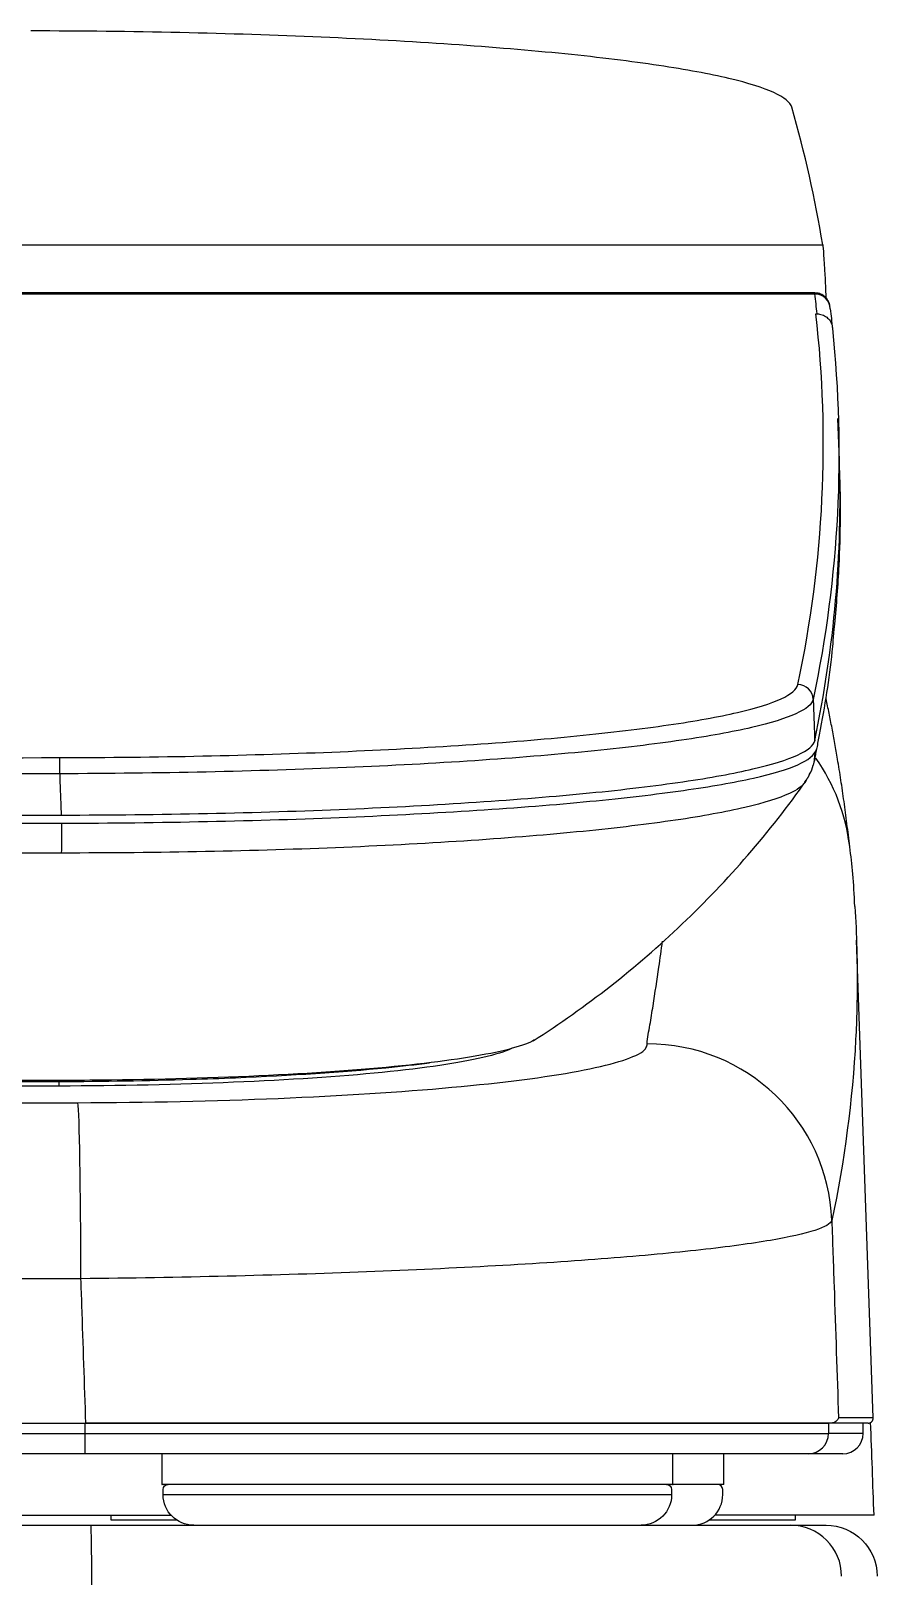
# Model space of a CAD drawing. Header units: millimetres. Extents: x 0 to 460316, y -63250 to 103204.
# Drawn here: x 324329.9 to 324412.7, y 66467.9 to 66619.3 of the extents above; entities that cross this region are included whole.
import ezdxf

# ---------------------------------------------------------------- set-up
doc = ezdxf.new("R2010")
doc.units = ezdxf.units.MM
doc.header["$LTSCALE"] = 25
doc.layers.add('line', color=7, linetype='Continuous')

msp = doc.modelspace()

# ---------------------------------------------------------------- linework, layer by layer
at = {"layer": 'line'}
for p, q in [((324028.04, 66598.37), (324407.41, 66598.37)), ((324406.65, 66593.54), (324028.8, 66593.54)), ((324406.63, 66593.66), (324028.82, 66593.66)), ((324406.75, 66591.6), (324406.86, 66591.6)), ((324409.04, 66577.27), (324408.9, 66581.35)), ((324412.36, 66483.43), (324410.72, 66530.24)), ((324412.36, 66483.43), (324408.96, 66483.43)), ((324335.2, 66482.91), (324407.98, 66482.91)), ((324335.2, 66481.91), (324335.2, 66482.91)), ((324408.24, 66482.91), (324407.98, 66482.91)), ((324407.98, 66482.91), (324407.98, 66481.91)), ((324411.86, 66482.91), (324408.24, 66482.91)), ((324411.38, 66481.91), (324411.38, 66482.91)), ((324335.2, 66481.91), (324407.98, 66481.91)), ((324411.38, 66481.91), (324407.98, 66481.91)), ((324405.98, 66479.91), (324335.17, 66479.91)), ((324342.72, 66476.91), (324342.72, 66479.91)), ((324392.72, 66476.91), (324392.72, 66479.91)), ((324397.72, 66476.91), (324397.72, 66479.91)), ((324409.38, 66479.91), (324405.98, 66479.91)), ((324342.82, 66475.91), (324342.82, 66476.41)), ((324392.62, 66476.41), (324392.62, 66475.91)), ((324397.62, 66475.91), (324397.62, 66476.41)), ((324091.86, 66473.91), (324343.58, 66473.91)), ((324337.72, 66473.41), (324337.72, 66473.91)), ((324342.12, 66473.41), (324337.72, 66473.41)), ((324344.17, 66473.41), (324342.12, 66473.41)), ((324404.72, 66473.41), (324396.28, 66473.41)), ((324412.46, 66473.91), (324396.86, 66473.91)), ((324404.72, 66473.91), (324404.72, 66473.41))]:
    msp.add_line(p, q, dxfattribs=at)
for centre, radius, start, end in [((324411.86, 66483.41), 0.5, 270, 2), ((324409.38, 66481.91), 2, 270, 0), ((324394.62, 66475.91), 3, 270, 0), ((324397.12, 66476.41), 0.5, 360, 90)]:
    msp.add_arc(centre, radius, start, end, dxfattribs=at)
at = {"layer": 'line', "extrusion": (0, 0, -1)}
for centre, radius, start, end in [((-324343.32, 66476.41), 0.5, 360, 90), ((-324345.82, 66475.91), 3, 270, 0), ((-324389.62, 66475.91), 3, 180, 270), ((-324392.12, 66476.41), 0.5, 90, 180), ((-324407.74, 66467.91), 5, 89.9999, 179.7867)]:
    msp.add_arc(centre, radius, start, end, dxfattribs=at)
at = {"layer": 'line'}
for centre, major_axis, ratio, start_param, end_param in [((313187.76, 66579.98), (11221.16, 0), 0.099919, 0.016403, 0.028416), ((313215.47, 66580), (-11192, 0.03), 0.100043, 3.151987, 3.153719), ((324406.65, 66592.05), (-1.49, -0.18), 0.994973, 3.055446, 4.592366), ((313187.72, 66578.87), (11219.75, 0), 0.099919, 6.262135, 6.294542), ((313187.72, 66573.36), (11221.39, 0), 0.099919, 6.262159, 6.286674), ((324404.98, 66553.78), (-1.47, 0.31), 0.994827, 3.385392, 4.919015), ((324402.17, 66548.62), (-4.39, 0.97), 0.995212, 3.076524, 3.370647), ((324332.7, 66546.62), (0, 1.5), 0.015654, 4.654732, 6.183585), ((324402.17, 66548.62), (-4.39, 0.97), 0.995212, 2.865312, 3.076524), ((324332.83, 66541.97), (-0.01, 4.5), 0.015684, 3.919975, 4.647697), ((324390.32, 66502.15), (17.6, -3.78), 0.994982, 0.247594, 1.786699), ((324334.49, 66496.42), (0.04, -18), 0.016222, 1.606487, 3.02517), ((313279.03, 55458.72), (-17.6, 59490.68), 0.190492, 4.898565, 4.898721), ((324335.17, 66481.91), (0, 2), 0.016186, 3.141593, 4.712389), ((324405.98, 66481.91), (0, 2), 0.999698, 3.141593, 4.712389)]:
    msp.add_ellipse(centre, major_axis=major_axis, ratio=ratio, start_param=start_param, end_param=end_param, dxfattribs=at)
for points, knots in [([(324404.39, 66611.84), (324404.25, 66612.32), (324403.66, 66612.8), (324401.6, 66613.75), (324400.13, 66614.21), (324396.33, 66615.11), (324394.04, 66615.53), (324388.68, 66616.34), (324385.58, 66616.72), (324378.77, 66617.41), (324375.07, 66617.72), (324367.08, 66618.27), (324362.75, 66618.51), (324353.86, 66618.9), (324349.25, 66619.05), (324339.7, 66619.26), (324334.8, 66619.32), (324329.88, 66619.32)], [0, 0, 0, 0, 0.125, 0.125, 0.25, 0.25, 0.375, 0.375, 0.5, 0.5, 0.625, 0.625, 0.75, 0.75, 0.875, 0.875, 1, 1, 1, 1]), ([(324407.41, 66598.37), (324407.46, 66598.06), (324407.53, 66597.02), (324407.66, 66594.74), (324407.69, 66594.01), (324407.73, 66593.19)], [0, 0, 0, 0, 0.719272, 0.719272, 1, 1, 1, 1]), ([(324408.13, 66592.25), (324408.13, 66592.28), (324408.11, 66592.36), (324408.11, 66592.47), (324408, 66592.78), (324407.84, 66593.07), (324407.54, 66593.38), (324407.11, 66593.61), (324406.79, 66593.65), (324406.63, 66593.64)], [0, 0, 0, 0, 0.15117, 0.404416, 0.488269, 0.587567, 0.719033, 0.866869, 1, 1, 1, 1]), ([(324406.86, 66591.6), (324407.03, 66591.6), (324407.2, 66591.57), (324407.52, 66591.46), (324407.67, 66591.38), (324407.93, 66591.17), (324408.05, 66591.04), (324408.23, 66590.76), (324408.29, 66590.6), (324408.35, 66590.35), (324408.36, 66590.25), (324408.36, 66590.16)], [0, 0, 0, 0, 0.219725, 0.219725, 0.439451, 0.439451, 0.659172, 0.659172, 0.878881, 0.878881, 1, 1, 1, 1]), ([(324408.59, 66561.18), (324408.78, 66563.1), (324408.92, 66565.02), (324409.17, 66570.04), (324409.19, 66573.14), (324409.08, 66576.24)], [0, 0, 0, 0, 0.382262, 0.382262, 1, 1, 1, 1]), ([(324406.5, 66547.37), (324406.51, 66547.42), (324406.6, 66547.69), (324406.66, 66548.07), (324406.77, 66548.62), (324406.89, 66549.22), (324407.58, 66552.82), (324408.19, 66556.45), (324408.47, 66559.88), (324408.59, 66561.18)], [0, 0, 0, 0, 0.004155, 0.024839, 0.058482, 0.108342, 0.20691, 0.837665, 1, 1, 1, 1]), ([(324332.7, 66548.12), (324337.43, 66548.13), (324342.1, 66548.18), (324351.3, 66548.38), (324355.84, 66548.52), (324364.45, 66548.88), (324368.56, 66549.1), (324376.4, 66549.62), (324380.04, 66549.92), (324386.66, 66550.58), (324389.68, 66550.94), (324394.97, 66551.71), (324397.21, 66552.12), (324400.9, 66552.97), (324402.35, 66553.43), (324404.33, 66554.34), (324404.88, 66554.8), (324404.98, 66555.27)], [0, 0, 0, 0, 0.125, 0.125, 0.25, 0.25, 0.375, 0.375, 0.5, 0.5, 0.625, 0.625, 0.75, 0.75, 0.875, 0.875, 1, 1, 1, 1]), ([(324406.48, 66553.83), (324406.28, 66552.89), (324404.19, 66551.94), (324398.56, 66550.63), (324396.28, 66550.22), (324390.88, 66549.43), (324387.8, 66549.06), (324381.05, 66548.39), (324377.34, 66548.09), (324369.35, 66547.55), (324365.16, 66547.33), (324351.99, 66546.77), (324342.3, 66546.56), (324332.72, 66546.54)], [0, 0, 0, 0, 0.25, 0.25, 0.375, 0.375, 0.5, 0.5, 0.625, 0.625, 0.75, 0.75, 1, 1, 1, 1]), ([(324406.48, 66553.83), (324406.48, 66553.77), (324406.49, 66553.71), (324406.52, 66552.85), (324406.55, 66552.06), (324406.59, 66550.77), (324406.61, 66550.28), (324406.63, 66549.78)], [0, 0, 0, 0, 0.046826, 0.046826, 0.634904, 0.634904, 1, 1, 1, 1]), ([(324332.87, 66542.49), (324337.7, 66542.5), (324342.47, 66542.55), (324351.87, 66542.75), (324356.49, 66542.89), (324369.66, 66543.45), (324377.81, 66543.99), (324387.94, 66544.99), (324391.02, 66545.36), (324396.42, 66546.15), (324398.7, 66546.57), (324402.46, 66547.44), (324403.94, 66547.9), (324405.97, 66548.83), (324406.53, 66549.3), (324406.63, 66549.78)], [0, 0, 0, 0, 0.125, 0.125, 0.25, 0.25, 0.5, 0.5, 0.625, 0.625, 0.75, 0.75, 0.875, 0.875, 1, 1, 1, 1]), ([(324332.9, 66541.69), (324342.46, 66541.72), (324352.09, 66541.92), (324369.72, 66542.66), (324377.85, 66543.19), (324387.98, 66544.16), (324391.08, 66544.53), (324396.46, 66545.29), (324398.74, 66545.69), (324402.5, 66546.53), (324403.98, 66546.98), (324406, 66547.87), (324406.57, 66548.33), (324406.85, 66549.01)], [0, 0, 0, 0, 0.25, 0.25, 0.5, 0.5, 0.625, 0.625, 0.75, 0.75, 0.875, 0.875, 1, 1, 1, 1]), ([(324332.87, 66542.49), (324332.85, 66542.99), (324332.84, 66543.49), (324332.79, 66544.72), (324332.76, 66545.45), (324332.73, 66546.3), (324332.73, 66546.42), (324332.72, 66546.54)], [0, 0, 0, 0, 0.370172, 0.370172, 0.912054, 0.912054, 1, 1, 1, 1]), ([(324405.68, 66545.69), (324405.43, 66545.33), (324404.91, 66544.96), (324403.14, 66544.14), (324401.67, 66543.68), (324397.93, 66542.8), (324395.67, 66542.38), (324390.35, 66541.6), (324387.28, 66541.23), (324377.27, 66540.23), (324369.24, 66539.69), (324356.18, 66539.14), (324351.6, 66539), (324342.35, 66538.82), (324337.65, 66538.77), (324332.89, 66538.77)], [0, 0, 0, 0, 0.096983, 0.096983, 0.225985, 0.225985, 0.354988, 0.354988, 0.48399, 0.48399, 0.741995, 0.741995, 0.870998, 0.870998, 1, 1, 1, 1]), ([(324379.07, 66520.37), (324381.67, 66522.04), (324386.72, 66525.62), (324393.76, 66531.71), (324400.19, 66538.46), (324404.02, 66543.34), (324405.82, 66545.88)], [0, 0, 0, 0, 0.249384, 0.499921, 0.750498, 1, 1, 1, 1]), ([(324410.56, 66533.53), (324410.45, 66535.87), (324410.3, 66537.66), (324410.06, 66539.39), (324409.99, 66539.88), (324409.91, 66540.37), (324409.83, 66540.85)], [0, 0, 0, 0, 1, 1, 1, 1.285745, 1.285745, 1.285745, 1.285745]), ([(324410.56, 66533.53), (324410.65, 66532.18), (324410.71, 66530.78), (324410.78, 66528.39), (324410.79, 66527.38), (324410.79, 66526.37)], [0, 0, 0, 0, 0.578782, 0.578782, 1, 1, 1, 1]), ([(324390.22, 66520.06), (324390.24, 66520.68), (324390.39, 66521.3), (324390.6, 66522.55), (324390.7, 66523.18), (324391, 66525.07), (324391.19, 66526.33), (324391.5, 66528.43), (324391.61, 66529.28), (324391.72, 66530.12)], [0, 0, 0, 0, 0.187353, 0.187353, 0.374706, 0.374706, 0.749413, 0.749413, 1, 1, 1, 1]), ([(324410.79, 66526.37), (324410.79, 66524.42), (324410.74, 66522.47), (324410.33, 66514.59), (324409.55, 66508.6), (324408.3, 66502.78)], [0, 0, 0, 0, 0.247958, 0.247958, 1, 1, 1, 1]), ([(324379.24, 66520.48), (324379.11, 66520.4), (324378.97, 66520.33), (324378.2, 66519.97), (324377.33, 66519.7), (324374.05, 66518.91), (324370.85, 66518.41), (324363.03, 66517.58), (324358.29, 66517.23), (324348.02, 66516.73), (324342.35, 66516.57), (324333.9, 66516.48), (324331.06, 66516.48), (324325.4, 66516.47), (324322.56, 66516.47), (324308.4, 66516.45), (324297.06, 66516.44), (324263.06, 66516.41), (324240.39, 66516.4), (324217.72, 66516.4)], [0, 0, 0, 0, 0.012598, 0.012598, 0.059617, 0.059617, 0.153656, 0.153656, 0.247694, 0.247694, 0.341732, 0.341732, 0.388751, 0.388751, 0.43577, 0.43577, 0.623847, 0.623847, 1, 1, 1, 1]), ([(324389.79, 66519.32), (324389.97, 66519.45), (324390.03, 66519.57), (324390.18, 66519.82), (324390.22, 66519.94), (324390.22, 66520.06)], [0, 0, 0, 0, 0.5, 0.5, 1, 1, 1, 1]), ([(324376.94, 66519.61), (324376.3, 66519.3), (324375.35, 66519.01), (324371.83, 66518.19), (324368.47, 66517.69), (324360.09, 66516.86), (324355.11, 66516.53), (324344.35, 66516.08), (324338.48, 66515.95), (324332.61, 66515.94)], [0.0900828, 0.0900828, 0.0900828, 0.0900828, 0.2277069, 0.2277069, 0.485138, 0.485138, 0.742569, 0.742569, 1, 1, 1, 1]), ([(324334.48, 66514.31), (324341.22, 66514.33), (324347.91, 66514.48), (324360.29, 66514.99), (324366.12, 66515.36), (324376.07, 66516.27), (324380.31, 66516.81), (324386.63, 66518), (324388.8, 66518.66), (324389.79, 66519.32)], [0, 0, 0, 0, 0.25, 0.25, 0.5, 0.5, 0.75, 0.75, 1, 1, 1, 1]), ([(324345.49, 66516.6), (324347, 66516.64), (324348.48, 66516.7), (324355.37, 66516.99), (324360.4, 66517.32), (324366.17, 66517.89), (324367.6, 66518.05), (324368.9, 66518.22)], [0, 0, 0, 0, 0.163216, 0.163216, 0.777345, 0.777345, 1, 1, 1, 1]), ([(324332.61, 66515.94), (324323.96, 66515.93), (324315.31, 66515.92), (324302, 66515.9), (324297.33, 66515.89), (324288, 66515.89), (324283.33, 66515.88), (324277.5, 66515.88), (324276.33, 66515.88), (324270.5, 66515.87), (324265.83, 66515.87), (324246.69, 66515.86), (324232.2, 66515.85), (324217.72, 66515.85)], [0, 0, 0, 0, 0.225799, 0.225799, 0.347669, 0.347669, 0.469538, 0.469538, 0.500005, 0.500005, 0.621875, 0.621875, 1, 1, 1, 1]), ([(324217.72, 66514.33), (324237.18, 66514.33), (324256.64, 66514.28), (324295.56, 66514.25), (324315.02, 66514.27), (324334.48, 66514.31)], [0, 0, 0, 0, 0.5, 0.5, 1, 1, 1, 1]), ([(324408.3, 66502.78), (324408.2, 66502.45), (324407.63, 66502.12), (324405.63, 66501.47), (324404.18, 66501.14), (324400.42, 66500.5), (324398.15, 66500.19), (324392.82, 66499.6), (324389.73, 66499.31), (324382.99, 66498.78), (324379.32, 66498.54), (324371.4, 66498.1), (324367.13, 66497.9), (324353.98, 66497.39), (324344.43, 66497.16), (324334.78, 66497.06)], [0, 0, 0, 0, 0.125, 0.125, 0.25, 0.25, 0.375, 0.375, 0.5, 0.5, 0.625, 0.625, 0.75, 0.75, 1, 1, 1, 1]), ([(324408.3, 66502.78), (324408.38, 66500.62), (324408.45, 66498.47), (324408.67, 66492.02), (324408.82, 66487.73), (324408.96, 66483.43)], [0, 0, 0, 0, 0.333577, 0.333577, 1, 1, 1, 1]), ([(324335.26, 66482.91), (324335.13, 66486.76), (324335, 66490.6), (324334.84, 66495.32), (324334.81, 66496.19), (324334.78, 66497.06)], [0, 0, 0, 0, 0.815446, 0.815446, 1, 1, 1, 1]), ([(324408.96, 66483.43), (324408.96, 66483.43), (324408.96, 66483.43), (324408.93, 66483.32), (324408.87, 66483.22), (324408.68, 66483.03), (324408.55, 66482.95), (324408.33, 66482.92), (324408.29, 66482.91), (324408.24, 66482.91)], [0, 0, 0, 0, 0.006188, 0.006188, 0.436671, 0.436671, 0.887456, 0.887456, 1, 1, 1, 1]), ([(324408.24, 66482.91), (324406.98, 66482.91), (324404.21, 66482.91), (324397.88, 66482.91), (324395.45, 66482.91), (324389.99, 66482.91), (324386.93, 66482.91), (324380.28, 66482.91), (324376.74, 66482.91), (324369.23, 66482.91), (324365.23, 66482.91), (324356.99, 66482.91), (324352.77, 66482.91), (324344.14, 66482.91), (324339.71, 66482.91), (324335.26, 66482.91)], [0, 0, 0, 0, 0.25, 0.25, 0.375, 0.375, 0.5, 0.5, 0.625, 0.625, 0.75, 0.75, 0.875, 0.875, 1, 1, 1, 1]), ([(324217.72, 66481.91), (324221.73, 66481.91), (324225.74, 66481.91), (324245.77, 66481.91), (324261.79, 66481.91), (324296.95, 66481.91), (324316.07, 66481.91), (324335.2, 66481.91)], [0, 0, 0, 0, 0.102299, 0.102299, 0.511501, 0.511501, 1, 1, 1, 1]), ([(324335.17, 66479.91), (324316.05, 66479.91), (324296.92, 66479.91), (324261.78, 66479.91), (324245.76, 66479.91), (324225.73, 66479.91), (324221.73, 66479.91), (324217.72, 66479.91)], [0, 0, 0, 0, 0.488499, 0.488499, 0.897701, 0.897701, 1, 1, 1, 1]), ([(324342.82, 66475.91), (324342.82, 66475.91), (324343.93, 66475.91), (324347.29, 66475.91), (324351.49, 66475.91), (324358.08, 66475.91), (324367.72, 66475.91), (324377.37, 66475.91), (324383.96, 66475.91), (324388.16, 66475.91), (324391.52, 66475.91), (324392.62, 66475.91), (324392.62, 66475.91)], [0, 0, 0, 0, 0.083333, 0.166667, 0.25, 0.333333, 0.5, 0.666667, 0.75, 0.833333, 0.916667, 1, 1, 1, 1]), ([(324344.12, 66476.91), (324344.11, 66476.91), (324344.05, 66476.91), (324343.94, 66476.91), (324343.79, 66476.91), (324343.65, 66476.91), (324343.52, 66476.91), (324343.42, 66476.91), (324343.34, 66476.91), (324343.32, 66476.91), (324343.32, 66476.91)], [0, 0, 0, 0, 0.022824, 0.125938, 0.237842, 0.362412, 0.501461, 0.655919, 0.826777, 1, 1, 1, 1]), ([(324392.12, 66476.91), (324392.12, 66476.91), (324392.11, 66476.91), (324392.03, 66476.91), (324391.92, 66476.91), (324391.79, 66476.91), (324391.65, 66476.91), (324391.51, 66476.91), (324391.4, 66476.91), (324391.34, 66476.91), (324391.33, 66476.91)], [0, 0, 0, 0, 0.177661, 0.348466, 0.502882, 0.641897, 0.766434, 0.878303, 0.981387, 1, 1, 1, 1]), ([(324397.12, 66476.91), (324397.12, 66476.91), (324397.11, 66476.91), (324397.03, 66476.91), (324396.92, 66476.91), (324396.79, 66476.91), (324396.65, 66476.91), (324396.51, 66476.91), (324396.36, 66476.91), (324396.2, 66476.91), (324396.04, 66476.91), (324395.86, 66476.91), (324395.67, 66476.91), (324395.47, 66476.91), (324395.26, 66476.91), (324395.03, 66476.91), (324394.76, 66476.91), (324394.44, 66476.91), (324394.06, 66476.91), (324393.73, 66476.91), (324393.53, 66476.91), (324393.48, 66476.91), (324393.24, 66476.91), (324392.98, 66476.91), (324392.72, 66476.91)], [0, 0, 0, 0, 0.078111, 0.153207, 0.221098, 0.282217, 0.336971, 0.386156, 0.431478, 0.474766, 0.517737, 0.560918, 0.604114, 0.647189, 0.690377, 0.735444, 0.784601, 0.840042, 0.903837, 0.977947, 1, 1, 1, 1.114688, 1.114688, 1.114688, 1.114688]), ([(324335.83, 66467.07), (324335.83, 66468.5), (324335.83, 66470.03), (324335.8, 66472.24), (324335.77, 66472.91), (324335.75, 66472.91)], [0, 0, 0, 0, 0.5, 0.5, 1, 1, 1, 1]), ([(324335.75, 66472.91), (324340.03, 66472.91), (324344.24, 66472.91), (324352.51, 66472.91), (324356.6, 66472.91), (324364.51, 66472.91), (324368.26, 66472.91), (324375.39, 66472.91), (324378.8, 66472.91), (324385.02, 66472.91), (324387.85, 66472.91), (324392.93, 66472.91), (324395.19, 66472.91), (324398.99, 66472.91), (324400.54, 66472.91), (324402.95, 66472.91), (324403.8, 66472.91), (324404.27, 66472.91)], [0, 0, 0, 0, 0.125, 0.125, 0.25, 0.25, 0.375, 0.375, 0.5, 0.5, 0.625, 0.625, 0.75, 0.75, 0.875, 0.875, 1, 1, 1, 1]), ([(324409.26, 66467.92), (324409.26, 66469.24), (324408.72, 66470.53), (324406.87, 66472.37), (324405.57, 66472.91), (324404.27, 66472.91)], [0, 0, 0, 0, 0.5, 0.5, 1, 1, 1, 1])]:
    msp.add_open_spline(points, degree=3, knots=knots, dxfattribs=at)
for points, degree in [([(324406.65, 66593.54), (324406.64, 66593.62), (324406.63, 66593.66), (324406.62, 66593.66)], 3), ([(324408.15, 66592.1), (324408.22, 66591.45), (324408.3, 66590.81), (324408.36, 66590.16)], 3), ([(324408.36, 66590.16), (324409.62, 66578.05), (324409.03, 66565.94), (324406.48, 66553.83)], 3), ([(324410.06, 66539.39), (324409.12, 66547.56), (324407.74, 66553.88)], 2), ([(324217.72, 66548.04), (324256.05, 66548.04), (324294.38, 66548.06), (324332.7, 66548.12)], 3), ([(324410.06, 66539.39), (324409.69, 66542.51), (324408.54, 66545.53), (324406.73, 66548.08)], 3), ([(324332.72, 66546.54), (324294.39, 66546.48), (324256.06, 66546.45), (324217.72, 66546.45)], 3), ([(324405.64, 66545.76), (324406, 66546.09), (324406.12, 66546.51)], 2), ([(324405.75, 66545.78), (324405.73, 66545.75), (324405.71, 66545.72), (324405.68, 66545.69)], 3), ([(324217.72, 66542.4), (324256.11, 66542.4), (324294.49, 66542.43), (324332.87, 66542.49)], 3), ([(324217.72, 66541.6), (324256.12, 66541.6), (324294.51, 66541.63), (324332.9, 66541.69)], 3), ([(324332.89, 66538.77), (324294.5, 66538.71), (324256.11, 66538.67), (324217.72, 66538.68)], 3), ([(324217.72, 66516.3), (324236.87, 66516.3), (324275.17, 66516.31), (324313.47, 66516.36), (324332.61, 66516.39)], 3), ([(324332.61, 66516.39), (324336.97, 66516.4), (324341.33, 66516.47), (324345.49, 66516.6)], 3), ([(324332.61, 66516.39), (324332.61, 66516.13), (324332.61, 66515.92), (324332.61, 66515.94)], 3), ([(324334.78, 66497.06), (324295.76, 66496.98), (324256.74, 66497.05), (324217.72, 66497.05)], 3), ([(324217.72, 66482.91), (324256.89, 66482.91), (324296.05, 66482.91), (324335.2, 66482.91)], 3), ([(324217.72, 66482.91), (324256.91, 66482.91), (324296.09, 66482.91), (324335.26, 66482.91)], 3), ([(324217.72, 66472.91), (324257.07, 66472.91), (324296.41, 66472.91), (324335.75, 66472.91)], 3), ([(324404.27, 66472.91), (324406.58, 66472.91), (324407.74, 66472.91), (324407.74, 66472.91)], 3)]:
    msp.add_open_spline(points, degree=degree, dxfattribs=at)
for points, weights in [([(324392.72, 66476.91), (324392.72, 66476.91), (324342.72, 66476.91), (324342.72, 66476.91)], [1, 0.333333333333, 0.333333333333, 1]), ([(324397.72, 66476.91), (324397.72, 66476.91), (324397.28, 66476.91), (324396.26, 66476.91)], [1, 0.901354058513, 0.817304649684, 0.747851773512])]:
    msp.add_rational_spline(points, weights, degree=3, dxfattribs=at)

doc.saveas('drawing.dxf')
